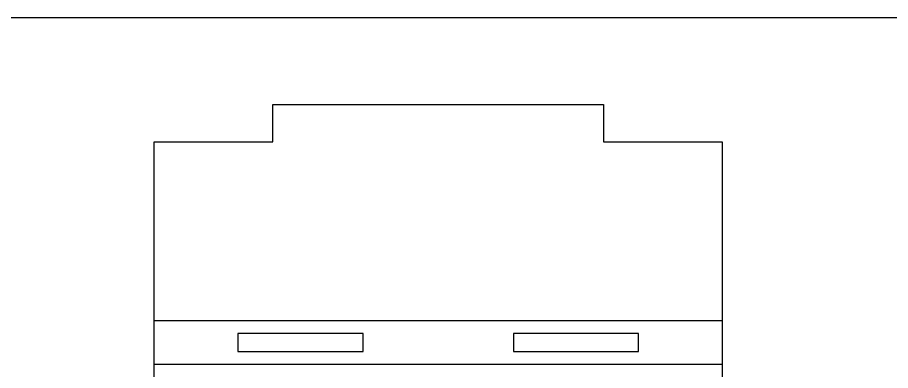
# Model space of a CAD drawing. Extents: x 0 to 841, y 0 to 662.
# Drawn here: x 102 to 206.6, y 551.7 to 594 of the extents above; entities that cross this region are included whole.
import ezdxf

# ---------------------------------------------------------------- set-up
doc = ezdxf.new("R2010")
doc.units = 0
doc.layers.get('0').update_dxf_attribs({"linetype": 'CONTINUOUS'})

msp = doc.modelspace()

# ---------------------------------------------------------------- linework, layer by layer
at = {"color": 7}
msp.add_lwpolyline([(0, 593.999849), (840.999808, 593.999849), (840.999808, 0.000026), (0, 0.000026)], close=True, dxfattribs=at)
at = {"color": 5}
msp.add_lwpolyline([(118.425349, 550.941609), (118.425349, 579.117709), (132.625355, 579.117709), (132.625355, 583.567708), (172.225352, 583.567708), (172.225352, 579.117709), (186.425351, 579.117709), (186.425351, 550.941609)], dxfattribs=at)
at = {"color": 4}
for points in [[(118.425561, 557.686228), (186.425325, 557.686228)], [(118.425561, 552.473144), (186.425325, 552.473144)]]:
    msp.add_lwpolyline(points, dxfattribs=at)
at = {"color": 1}
for points in [[(128.425355, 556.154661), (128.425355, 554.004663), (143.425353, 554.004663), (143.425353, 556.154661)], [(161.425347, 556.154661), (161.425347, 554.004663), (176.425347, 554.004663), (176.425347, 556.154661)]]:
    msp.add_lwpolyline(points, close=True, dxfattribs=at)

doc.saveas('drawing.dxf')
